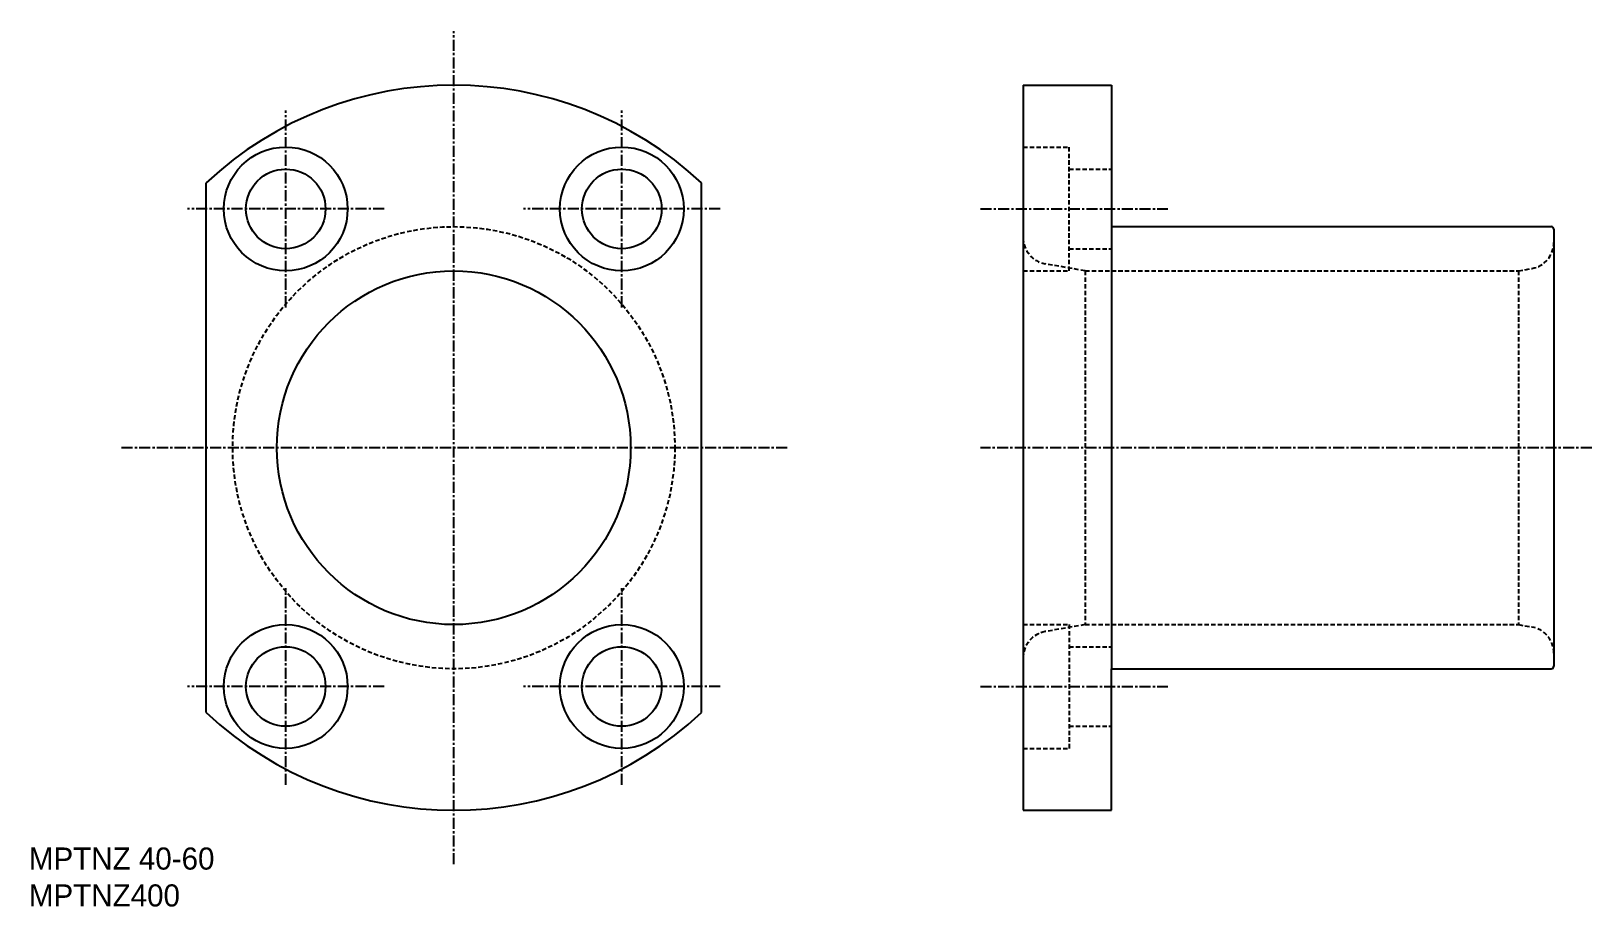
# Model space of a CAD drawing. Extents: x 24 to 200, y 47 to 146.
import ezdxf

# ---------------------------------------------------------------- set-up
doc = ezdxf.new("R2010")
doc.units = 0
doc.linetypes.add('CENTER', pattern=[2, 1.25, -0.25, 0.25, -0.25])
doc.linetypes.add('DASHED', pattern=[0.75, 0.5, -0.25])
doc.layers.get('0').update_dxf_attribs({"linetype": 'CONTINUOUS'})
doc.layers.add('CENTER', color=1, linetype='CENTER')

msp = doc.modelspace()

# ---------------------------------------------------------------- linework, layer by layer
at = {"color": 7, "linetype": 'CONTINUOUS'}
for p, q in [((135.72, 140.09), (145.72, 140.09)), ((135.72, 140.09), (135.72, 58.09)), ((145.72, 140.09), (145.72, 124.09)), ((43.33, 69.14), (43.33, 129.04)), ((99.33, 69.14), (99.33, 129.04)), ((145.72, 124.09), (195.42, 124.09)), ((145.72, 124.09), (145.72, 74.09)), ((195.72, 123.79), (195.72, 74.39)), ((145.72, 74.09), (195.42, 74.09)), ((145.72, 58.09), (145.72, 74.09)), ((135.72, 58.09), (145.72, 58.09))]:
    msp.add_line(p, q, dxfattribs=at)
at = {"color": 3, "linetype": 'DASHED'}
for p, q in [((135.72, 133.09), (140.92, 133.09)), ((140.92, 119.09), (140.92, 133.09)), ((140.92, 130.59), (145.72, 130.59)), ((140.92, 121.59), (145.72, 121.59)), ((135.72, 119.09), (140.92, 119.09)), ((142.72, 119.09), (138.2, 119.88)), ((142.72, 119.09), (191.72, 119.09)), ((142.72, 119.09), (142.72, 79.09)), ((191.72, 119.09), (193.24, 119.36)), ((191.72, 119.09), (191.72, 79.09)), ((135.72, 79.09), (140.92, 79.09)), ((142.72, 79.09), (138.2, 78.29)), ((140.92, 79.09), (140.92, 65.09)), ((142.72, 79.09), (191.72, 79.09)), ((191.72, 79.09), (193.24, 78.82)), ((140.92, 76.59), (145.72, 76.59)), ((140.92, 67.59), (145.72, 67.59)), ((135.72, 65.09), (140.92, 65.09))]:
    msp.add_line(p, q, dxfattribs=at)
at = {"color": 7, "linetype": 'CONTINUOUS'}
for centre, radius in [((52.33, 126.09), 7), ((90.33, 126.09), 7), ((52.33, 126.09), 4.5), ((90.33, 126.09), 4.5), ((71.33, 99.09), 20), ((52.33, 72.09), 7), ((90.33, 72.09), 7), ((52.33, 72.09), 4.5), ((90.33, 72.09), 4.5)]:
    msp.add_circle(centre, radius, dxfattribs=at)
at = {"color": 3, "linetype": 'DASHED'}
msp.add_circle((71.33, 99.09), 25, dxfattribs=at)
at = {"color": 7, "linetype": 'CONTINUOUS'}
for centre, radius, start, end in [((71.33, 99.09), 41, 46.9272, 133.0728), ((195.42, 123.79), 0.3, 0, 90), ((195.42, 74.39), 0.3, 270, 0), ((71.33, 99.09), 41, 226.9272, 313.0728)]:
    msp.add_arc(centre, radius, start, end, dxfattribs=at)
at = {"color": 3, "linetype": 'DASHED'}
for centre, start, end in [((138.72, 122.84), 180, 260), ((192.72, 122.31), 280, 0), ((138.72, 75.34), 100, 180), ((192.72, 75.86), 0, 80)]:
    msp.add_arc(centre, 3, start, end, dxfattribs=at)
at = {"layer": 'CENTER', "color": 1, "linetype": 'CENTER'}
for p, q in [((71.33, 51.98), (71.33, 146.19)), ((71.33, 51.98), (71.33, 146.19)), ((52.33, 114.96), (52.33, 137.21)), ((90.33, 114.96), (90.33, 137.21)), ((63.46, 126.09), (41.21, 126.09)), ((101.46, 126.09), (79.21, 126.09)), ((130.88, 126.09), (152.09, 126.09)), ((109.02, 99.09), (33.65, 99.09)), ((200.01, 99.09), (130.88, 99.09)), ((52.33, 60.96), (52.33, 83.21)), ((90.33, 60.96), (90.33, 83.21)), ((63.46, 72.09), (41.21, 72.09)), ((101.46, 72.09), (79.21, 72.09)), ((130.88, 72.09), (152.09, 72.09))]:
    msp.add_line(p, q, dxfattribs=at)

# ---------------------------------------------------------------- texts
at = {"color": 7, "linetype": 'CONTINUOUS'}
for s, p in [('MPTNZ 40-60', (23.28, 51.38)), ('MPTNZ400', (23.28, 47.21))]:
    msp.add_text(s, height=2.5, dxfattribs=at).set_placement(p)

doc.saveas('drawing.dxf')
